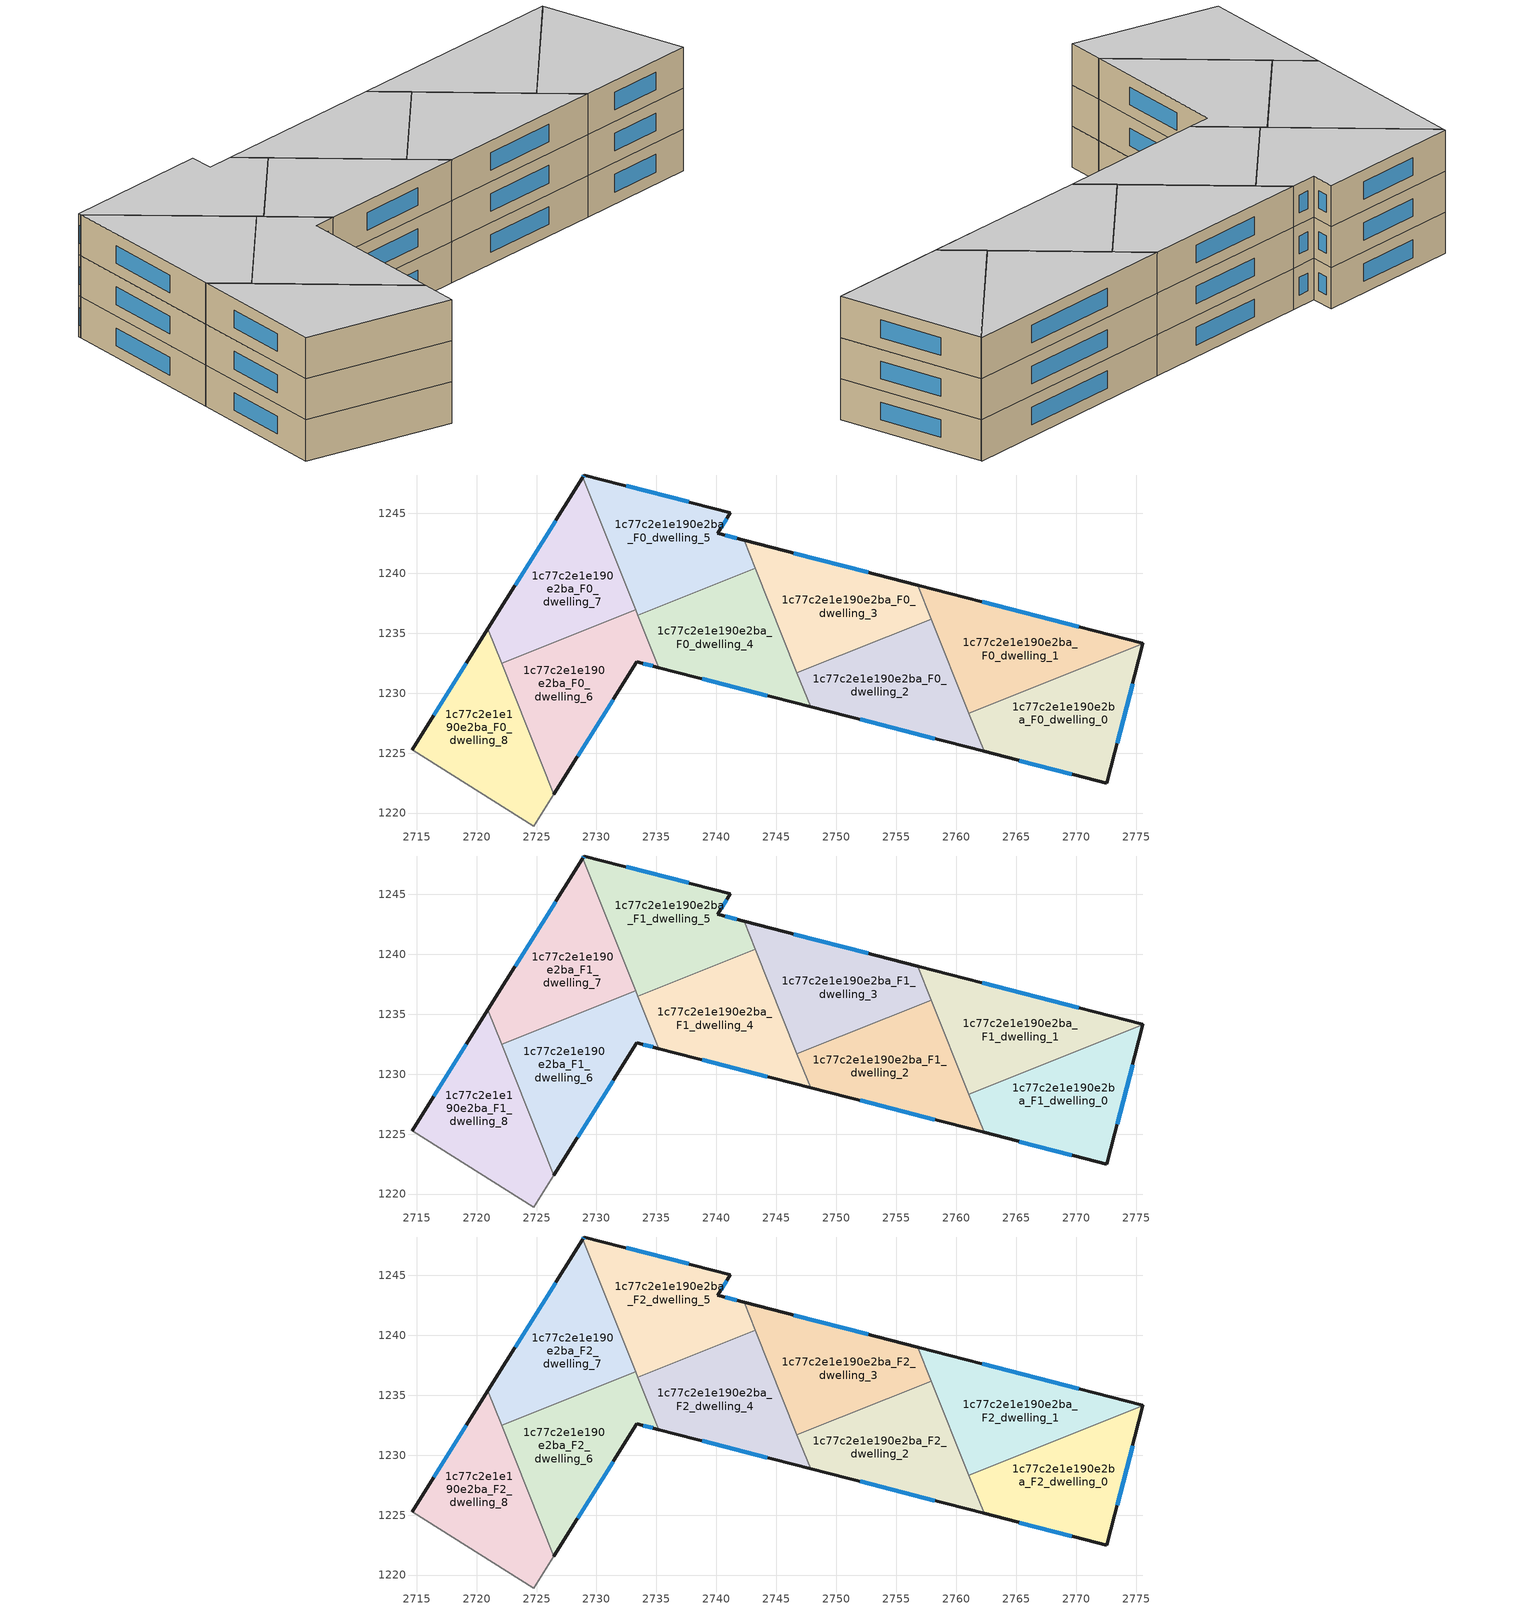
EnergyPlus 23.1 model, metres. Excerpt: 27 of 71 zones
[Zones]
1c77c2e1e190e2ba_F0_dwelling_0
 floor ground (EU_floor_Construction): 2775.56,1234.12 2772.56,1222.5 2762.34,1225.14 2761.06,1228.34 z0
 wall outside (EU_wall_Construction): 2762.34,1225.14 2772.56,1222.5 2775.56,1234.12 z0:3
 wall to 1c77c2e1e190e2ba_F0_dwelling_1 (EU_wall_Construction): 2775.56,1234.12 2761.06,1228.34 z0:3
 wall to 1c77c2e1e190e2ba_F0_dwelling_2 (EU_wall_Construction): 2761.06,1228.34 2762.34,1225.14 z0:3
 window (EU_Window_Construction): 2773.42,1225.82 2774.7,1230.8 / 2765.26,1224.38 2769.64,1223.25 z0.86:2.14
1c77c2e1e190e2ba_F0_dwelling_1
 floor ground (EU_floor_Construction): 2775.57,1234.17 2775.56,1234.12 2761.06,1228.34 2756.81,1239.01 z0
 wall outside (EU_wall_Construction): 2775.56,1234.12 2775.57,1234.17 2756.81,1239.01 z0:3
 wall to 1c77c2e1e190e2ba_F0_dwelling_3 (EU_wall_Construction): 2756.81,1239.01 2757.94,1236.18 z0:3
 wall to 1c77c2e1e190e2ba_F0_dwelling_2 (EU_wall_Construction): 2757.94,1236.18 2761.06,1228.34 z0:3
 window (EU_Window_Construction): 2770.21,1235.55 2762.17,1237.63 z0.86:2.14
1c77c2e1e190e2ba_F0_dwelling_2
 floor ground (EU_floor_Construction): 2757.94,1236.18 2762.34,1225.14 2747.85,1228.87 2746.72,1231.71 z0
 wall outside (EU_wall_Construction): 2747.85,1228.87 2762.34,1225.14 z0:3
 wall to 1c77c2e1e190e2ba_F0_dwelling_3 (EU_wall_Construction): 2757.94,1236.18 2746.72,1231.71 z0:3
 wall to 1c77c2e1e190e2ba_F0_dwelling_4 (EU_wall_Construction): 2746.72,1231.71 2747.85,1228.87 z0:3
 window (EU_Window_Construction): 2751.99,1227.81 2758.2,1226.2 z0.86:2.14
1c77c2e1e190e2ba_F0_dwelling_3
 floor ground (EU_floor_Construction): 2756.81,1239.01 2757.94,1236.18 2746.72,1231.71 2742.31,1242.75 z0
 wall outside (EU_wall_Construction): 2756.81,1239.01 2742.31,1242.75 z0:3
 wall to 1c77c2e1e190e2ba_F0_dwelling_5 (EU_wall_Construction): 2742.31,1242.75 2743.25,1240.41 z0:3
 wall to 1c77c2e1e190e2ba_F0_dwelling_4 (EU_wall_Construction): 2743.25,1240.4 2746.72,1231.71 z0:3
 window (EU_Window_Construction): 2752.67,1240.08 2746.45,1241.68 z0.86:2.14
1c77c2e1e190e2ba_F0_dwelling_4
 floor ground (EU_floor_Construction): 2743.25,1240.41 2747.85,1228.87 2735.2,1232.13 2733.46,1236.5 z0
 wall outside (EU_wall_Construction): 2735.2,1232.13 2747.85,1228.87 z0:3
 wall to 1c77c2e1e190e2ba_F0_dwelling_5 (EU_wall_Construction): 2743.25,1240.41 2733.46,1236.5 z0:3
 wall to 1c77c2e1e190e2ba_F0_dwelling_6 (EU_wall_Construction): 2733.46,1236.5 2735.2,1232.13 z0:3
 window (EU_Window_Construction): 2738.81,1231.2 2744.23,1229.8 z0.86:2.14
1c77c2e1e190e2ba_F0_dwelling_5
 floor ground (EU_floor_Construction): 2741.18,1245.05 2740.1,1243.32 2742.31,1242.75 2743.25,1240.41 2733.46,1236.5 2728.87,1248 2728.99,1248.2 z0
 wall outside (EU_wall_Construction): 2742.31,1242.75 2740.1,1243.32 2741.18,1245.05 2728.99,1248.2 2728.87,1248 z0:3
 wall to 1c77c2e1e190e2ba_F0_dwelling_7 (EU_wall_Construction): 2728.87,1248 2733.27,1236.96 z0:3
 wall to 1c77c2e1e190e2ba_F0_dwelling_6 (EU_wall_Construction): 2733.27,1236.96 2733.46,1236.5 z0:3
 window (EU_Window_Construction): 2741.68,1242.91 2740.73,1243.16 / 2728.95,1248.14 2728.9,1248.06 / 2737.69,1245.95 2732.47,1247.3 / 2740.41,1243.82 2740.87,1244.56 z0.86:2.14
1c77c2e1e190e2ba_F0_dwelling_6
 floor ground (EU_floor_Construction): 2733.27,1236.96 2735.2,1232.13 2733.36,1232.61 2726.45,1221.59 2722.1,1232.5 z0
 wall outside (EU_wall_Construction): 2726.45,1221.59 2733.36,1232.61 2735.2,1232.13 z0:3
 wall to 1c77c2e1e190e2ba_F0_dwelling_7 (EU_wall_Construction): 2733.27,1236.96 2722.1,1232.5 z0:3
 wall to 1c77c2e1e190e2ba_F0_dwelling_8 (EU_wall_Construction): 2722.1,1232.5 2726.45,1221.59 z0:3
 window (EU_Window_Construction): 2733.89,1232.47 2734.67,1232.27 / 2728.42,1224.74 2731.39,1229.46 z0.86:2.14
1c77c2e1e190e2ba_F0_dwelling_7
 floor ground (EU_floor_Construction): 2728.87,1248 2733.27,1236.96 2722.1,1232.5 2720.95,1235.38 z0
 wall outside (EU_wall_Construction): 2728.87,1248 2720.95,1235.38 z0:3
 wall to 1c77c2e1e190e2ba_F0_dwelling_8 (EU_wall_Construction): 2720.95,1235.38 2722.1,1232.5 z0:3
 window (EU_Window_Construction): 2726.61,1244.4 2723.21,1238.99 z0.86:2.14
1c77c2e1e190e2ba_F0_dwelling_8
 floor ground (EU_floor_Construction): 2720.95,1235.38 2726.45,1221.59 2724.78,1218.92 2714.62,1225.3 z0
 wall outside (EU_wall_Construction): 2720.95,1235.38 2714.62,1225.3 z0:3
 wall adiabatic (EU_wall_Construction): 2714.62,1225.3 2724.78,1218.92 2726.45,1221.59 z0:3
 window (EU_Window_Construction): 2719.14,1232.5 2716.43,1228.18 z0.86:2.14
1c77c2e1e190e2ba_F1_dwelling_0
 floor to 1c77c2e1e190e2ba_F0_dwelling_0 (EU_floor_Construction): 2775.56,1234.12 2772.56,1222.5 2762.34,1225.14 2761.06,1228.34 z3
 wall outside (EU_wall_Construction): 2762.34,1225.14 2772.56,1222.5 2775.56,1234.12 z3:6
 wall to 1c77c2e1e190e2ba_F1_dwelling_1 (EU_wall_Construction): 2775.56,1234.12 2761.06,1228.34 z3:6
 wall to 1c77c2e1e190e2ba_F1_dwelling_2 (EU_wall_Construction): 2761.06,1228.34 2762.34,1225.14 z3:6
 window (EU_Window_Construction): 2773.42,1225.82 2774.7,1230.8 / 2765.26,1224.38 2769.64,1223.25 z3.86:5.14
1c77c2e1e190e2ba_F1_dwelling_1
 floor to 1c77c2e1e190e2ba_F0_dwelling_1 (EU_floor_Construction): 2775.57,1234.17 2775.56,1234.12 2761.06,1228.34 2756.81,1239.01 z3
 wall outside (EU_wall_Construction): 2775.56,1234.12 2775.57,1234.17 2756.81,1239.01 z3:6
 wall to 1c77c2e1e190e2ba_F1_dwelling_3 (EU_wall_Construction): 2756.81,1239.01 2757.94,1236.18 z3:6
 wall to 1c77c2e1e190e2ba_F1_dwelling_2 (EU_wall_Construction): 2757.94,1236.18 2761.06,1228.34 z3:6
 window (EU_Window_Construction): 2770.21,1235.55 2762.17,1237.63 z3.86:5.14
1c77c2e1e190e2ba_F1_dwelling_2
 floor to 1c77c2e1e190e2ba_F0_dwelling_2 (EU_floor_Construction): 2757.94,1236.18 2762.34,1225.14 2747.85,1228.87 2746.72,1231.71 z3
 wall outside (EU_wall_Construction): 2747.85,1228.87 2762.34,1225.14 z3:6
 wall to 1c77c2e1e190e2ba_F1_dwelling_3 (EU_wall_Construction): 2757.94,1236.18 2746.72,1231.71 z3:6
 wall to 1c77c2e1e190e2ba_F1_dwelling_4 (EU_wall_Construction): 2746.72,1231.71 2747.85,1228.87 z3:6
 window (EU_Window_Construction): 2751.99,1227.81 2758.2,1226.2 z3.86:5.14
1c77c2e1e190e2ba_F1_dwelling_3
 floor to 1c77c2e1e190e2ba_F0_dwelling_3 (EU_floor_Construction): 2756.81,1239.01 2757.94,1236.18 2746.72,1231.71 2742.31,1242.75 z3
 wall outside (EU_wall_Construction): 2756.81,1239.01 2742.31,1242.75 z3:6
 wall to 1c77c2e1e190e2ba_F1_dwelling_5 (EU_wall_Construction): 2742.31,1242.75 2743.25,1240.41 z3:6
 wall to 1c77c2e1e190e2ba_F1_dwelling_4 (EU_wall_Construction): 2743.25,1240.4 2746.72,1231.71 z3:6
 window (EU_Window_Construction): 2752.67,1240.08 2746.45,1241.68 z3.86:5.14
1c77c2e1e190e2ba_F1_dwelling_4
 floor to 1c77c2e1e190e2ba_F0_dwelling_4 (EU_floor_Construction): 2743.25,1240.41 2747.85,1228.87 2735.2,1232.13 2733.46,1236.5 z3
 wall outside (EU_wall_Construction): 2735.2,1232.13 2747.85,1228.87 z3:6
 wall to 1c77c2e1e190e2ba_F1_dwelling_5 (EU_wall_Construction): 2743.25,1240.41 2733.46,1236.5 z3:6
 wall to 1c77c2e1e190e2ba_F1_dwelling_6 (EU_wall_Construction): 2733.46,1236.5 2735.2,1232.13 z3:6
 window (EU_Window_Construction): 2738.81,1231.2 2744.23,1229.8 z3.86:5.14
1c77c2e1e190e2ba_F1_dwelling_5
 floor to 1c77c2e1e190e2ba_F0_dwelling_5 (EU_floor_Construction): 2741.18,1245.05 2740.1,1243.32 2742.31,1242.75 2743.25,1240.41 2733.46,1236.5 2728.87,1248 2728.99,1248.2 z3
 wall outside (EU_wall_Construction): 2742.31,1242.75 2740.1,1243.32 2741.18,1245.05 2728.99,1248.2 2728.87,1248 z3:6
 wall to 1c77c2e1e190e2ba_F1_dwelling_7 (EU_wall_Construction): 2728.87,1248 2733.27,1236.96 z3:6
 wall to 1c77c2e1e190e2ba_F1_dwelling_6 (EU_wall_Construction): 2733.27,1236.96 2733.46,1236.5 z3:6
 window (EU_Window_Construction): 2741.68,1242.91 2740.73,1243.16 / 2728.95,1248.14 2728.9,1248.06 / 2737.69,1245.95 2732.47,1247.3 / 2740.41,1243.82 2740.87,1244.56 z3.86:5.14
1c77c2e1e190e2ba_F1_dwelling_6
 floor to 1c77c2e1e190e2ba_F0_dwelling_6 (EU_floor_Construction): 2733.27,1236.96 2735.2,1232.13 2733.36,1232.61 2726.45,1221.59 2722.1,1232.5 z3
 wall outside (EU_wall_Construction): 2726.45,1221.59 2733.36,1232.61 2735.2,1232.13 z3:6
 wall to 1c77c2e1e190e2ba_F1_dwelling_7 (EU_wall_Construction): 2733.27,1236.96 2722.1,1232.5 z3:6
 wall to 1c77c2e1e190e2ba_F1_dwelling_8 (EU_wall_Construction): 2722.1,1232.5 2726.45,1221.59 z3:6
 window (EU_Window_Construction): 2733.89,1232.47 2734.67,1232.27 / 2728.42,1224.74 2731.39,1229.46 z3.86:5.14
1c77c2e1e190e2ba_F1_dwelling_7
 floor to 1c77c2e1e190e2ba_F0_dwelling_7 (EU_floor_Construction): 2728.87,1248 2733.27,1236.96 2722.1,1232.5 2720.95,1235.38 z3
 wall outside (EU_wall_Construction): 2728.87,1248 2720.95,1235.38 z3:6
 wall to 1c77c2e1e190e2ba_F1_dwelling_8 (EU_wall_Construction): 2720.95,1235.38 2722.1,1232.5 z3:6
 window (EU_Window_Construction): 2726.61,1244.4 2723.21,1238.99 z3.86:5.14
1c77c2e1e190e2ba_F1_dwelling_8
 floor to 1c77c2e1e190e2ba_F0_dwelling_8 (EU_floor_Construction): 2720.95,1235.38 2726.45,1221.59 2724.78,1218.92 2714.62,1225.3 z3
 wall outside (EU_wall_Construction): 2720.95,1235.38 2714.62,1225.3 z3:6
 wall adiabatic (EU_wall_Construction): 2714.62,1225.3 2724.78,1218.92 2726.45,1221.59 z3:6
 window (EU_Window_Construction): 2719.14,1232.5 2716.43,1228.18 z3.86:5.14
1c77c2e1e190e2ba_F2_dwelling_0
 floor to 1c77c2e1e190e2ba_F1_dwelling_0 (EU_floor_Construction): 2775.56,1234.12 2772.56,1222.5 2762.34,1225.14 2761.06,1228.34 z6
 wall outside (EU_wall_Construction): 2762.34,1225.14 2772.56,1222.5 2775.56,1234.12 z6:9
 wall to 1c77c2e1e190e2ba_F2_dwelling_1 (EU_wall_Construction): 2775.56,1234.12 2761.06,1228.34 z6:9
 wall to 1c77c2e1e190e2ba_F2_dwelling_2 (EU_wall_Construction): 2761.06,1228.34 2762.34,1225.14 z6:9
 window (EU_Window_Construction): 2773.42,1225.82 2774.7,1230.8 / 2765.26,1224.38 2769.64,1223.25 z6.86:8.14
 ceiling to 1c77c2e1e190e2ba_F3_dwelling_0 (EU_floor_Construction): 2772.56,1222.5 2775.56,1234.12 2761.06,1228.34 2762.34,1225.14 z9
1c77c2e1e190e2ba_F2_dwelling_1
 floor to 1c77c2e1e190e2ba_F1_dwelling_1 (EU_floor_Construction): 2775.57,1234.17 2775.56,1234.12 2761.06,1228.34 2756.81,1239.01 z6
 wall outside (EU_wall_Construction): 2775.56,1234.12 2775.57,1234.17 2756.81,1239.01 z6:9
 wall to 1c77c2e1e190e2ba_F2_dwelling_3 (EU_wall_Construction): 2756.81,1239.01 2757.94,1236.18 z6:9
 wall to 1c77c2e1e190e2ba_F2_dwelling_2 (EU_wall_Construction): 2757.94,1236.18 2761.06,1228.34 z6:9
 window (EU_Window_Construction): 2770.21,1235.55 2762.17,1237.63 z6.86:8.14
 ceiling to 1c77c2e1e190e2ba_F3_dwelling_1 (EU_floor_Construction): 2775.56,1234.12 2775.57,1234.17 2756.81,1239.01 2761.06,1228.34 z9
1c77c2e1e190e2ba_F2_dwelling_2
 floor to 1c77c2e1e190e2ba_F1_dwelling_2 (EU_floor_Construction): 2757.94,1236.18 2762.34,1225.14 2747.85,1228.87 2746.72,1231.71 z6
 wall outside (EU_wall_Construction): 2747.85,1228.87 2762.34,1225.14 z6:9
 wall to 1c77c2e1e190e2ba_F2_dwelling_3 (EU_wall_Construction): 2757.94,1236.18 2746.72,1231.71 z6:9
 wall to 1c77c2e1e190e2ba_F2_dwelling_4 (EU_wall_Construction): 2746.72,1231.71 2747.85,1228.87 z6:9
 window (EU_Window_Construction): 2751.99,1227.81 2758.2,1226.2 z6.86:8.14
 ceiling to 1c77c2e1e190e2ba_F3_dwelling_2 (EU_floor_Construction): 2762.34,1225.14 2757.94,1236.18 2746.72,1231.71 2747.85,1228.87 z9
1c77c2e1e190e2ba_F2_dwelling_3
 floor to 1c77c2e1e190e2ba_F1_dwelling_3 (EU_floor_Construction): 2756.81,1239.01 2757.94,1236.18 2746.72,1231.71 2742.31,1242.75 z6
 wall outside (EU_wall_Construction): 2756.81,1239.01 2742.31,1242.75 z6:9
 wall to 1c77c2e1e190e2ba_F2_dwelling_5 (EU_wall_Construction): 2742.31,1242.75 2743.25,1240.41 z6:9
 wall to 1c77c2e1e190e2ba_F2_dwelling_4 (EU_wall_Construction): 2743.25,1240.4 2746.72,1231.71 z6:9
 window (EU_Window_Construction): 2752.67,1240.08 2746.45,1241.68 z6.86:8.14
 ceiling to 1c77c2e1e190e2ba_F3_dwelling_3 (EU_floor_Construction): 2757.94,1236.18 2756.81,1239.01 2742.31,1242.75 2746.72,1231.71 z9
1c77c2e1e190e2ba_F2_dwelling_4
 floor to 1c77c2e1e190e2ba_F1_dwelling_4 (EU_floor_Construction): 2743.25,1240.41 2747.85,1228.87 2735.2,1232.13 2733.46,1236.5 z6
 wall outside (EU_wall_Construction): 2735.2,1232.13 2747.85,1228.87 z6:9
 wall to 1c77c2e1e190e2ba_F2_dwelling_5 (EU_wall_Construction): 2743.25,1240.41 2733.46,1236.5 z6:9
 wall to 1c77c2e1e190e2ba_F2_dwelling_6 (EU_wall_Construction): 2733.46,1236.5 2735.2,1232.13 z6:9
 window (EU_Window_Construction): 2738.81,1231.2 2744.23,1229.8 z6.86:8.14
 ceiling to 1c77c2e1e190e2ba_F3_dwelling_4 (EU_floor_Construction): 2747.85,1228.87 2743.25,1240.41 2733.46,1236.5 2735.2,1232.13 z9
1c77c2e1e190e2ba_F2_dwelling_5
 floor to 1c77c2e1e190e2ba_F1_dwelling_5 (EU_floor_Construction): 2741.18,1245.05 2740.1,1243.32 2742.31,1242.75 2743.25,1240.41 2733.46,1236.5 2728.87,1248 2728.99,1248.2 z6
 wall outside (EU_wall_Construction): 2742.31,1242.75 2740.1,1243.32 2741.18,1245.05 2728.99,1248.2 2728.87,1248 z6:9
 wall to 1c77c2e1e190e2ba_F2_dwelling_7 (EU_wall_Construction): 2728.87,1248 2733.27,1236.96 z6:9
 wall to 1c77c2e1e190e2ba_F2_dwelling_6 (EU_wall_Construction): 2733.27,1236.96 2733.46,1236.5 z6:9
 window (EU_Window_Construction): 2741.68,1242.91 2740.73,1243.16 / 2728.95,1248.14 2728.9,1248.06 / 2737.69,1245.95 2732.47,1247.3 / 2740.41,1243.82 2740.87,1244.56 z6.86:8.14
 ceiling to 1c77c2e1e190e2ba_F3_dwelling_5 (EU_floor_Construction): 2743.25,1240.41 2742.31,1242.75 2740.1,1243.32 2741.18,1245.05 2728.99,1248.2 2728.87,1248 2733.46,1236.5 z9
1c77c2e1e190e2ba_F2_dwelling_6
 floor to 1c77c2e1e190e2ba_F1_dwelling_6 (EU_floor_Construction): 2733.27,1236.96 2735.2,1232.13 2733.36,1232.61 2726.45,1221.59 2722.1,1232.5 z6
 wall outside (EU_wall_Construction): 2726.45,1221.59 2733.36,1232.61 2735.2,1232.13 z6:9
 wall to 1c77c2e1e190e2ba_F2_dwelling_7 (EU_wall_Construction): 2733.27,1236.96 2722.1,1232.5 z6:9
 wall to 1c77c2e1e190e2ba_F2_dwelling_8 (EU_wall_Construction): 2722.1,1232.5 2726.45,1221.59 z6:9
 window (EU_Window_Construction): 2733.89,1232.47 2734.67,1232.27 / 2728.42,1224.74 2731.39,1229.46 z6.86:8.14
 ceiling to 1c77c2e1e190e2ba_F3_dwelling_6 (EU_floor_Construction): 2726.45,1221.59 2733.36,1232.61 2735.2,1232.13 2733.27,1236.96 2722.1,1232.5 z9
1c77c2e1e190e2ba_F2_dwelling_7
 floor to 1c77c2e1e190e2ba_F1_dwelling_7 (EU_floor_Construction): 2728.87,1248 2733.27,1236.96 2722.1,1232.5 2720.95,1235.38 z6
 wall outside (EU_wall_Construction): 2728.87,1248 2720.95,1235.38 z6:9
 wall to 1c77c2e1e190e2ba_F2_dwelling_8 (EU_wall_Construction): 2720.95,1235.38 2722.1,1232.5 z6:9
 window (EU_Window_Construction): 2726.61,1244.4 2723.21,1238.99 z6.86:8.14
 ceiling to 1c77c2e1e190e2ba_F3_dwelling_7 (EU_floor_Construction): 2733.27,1236.96 2728.87,1248 2720.95,1235.38 2722.1,1232.5 z9
1c77c2e1e190e2ba_F2_dwelling_8
 floor to 1c77c2e1e190e2ba_F1_dwelling_8 (EU_floor_Construction): 2720.95,1235.38 2726.45,1221.59 2724.78,1218.92 2714.62,1225.3 z6
 wall outside (EU_wall_Construction): 2720.95,1235.38 2714.62,1225.3 z6:9
 wall adiabatic (EU_wall_Construction): 2714.62,1225.3 2724.78,1218.92 2726.45,1221.59 z6:9
 window (EU_Window_Construction): 2719.14,1232.5 2716.43,1228.18 z6.86:8.14
 ceiling to 1c77c2e1e190e2ba_F3_dwelling_8 (EU_floor_Construction): 2724.78,1218.92 2726.45,1221.59 2720.95,1235.38 2714.62,1225.3 z9
[Building]
EU S2 Campaign: North Axis=0; Terrain=City; Solar Distribution=FullExterior
[Site:Location]
Helsinki-Vantaa.AP: Latitude=60.317; Longitude=24.963; Time Zone=2; Elevation=54.6
[SizingPeriod:WeatherFileDays]
AnnualSizingPeriod: Begin Month=1; Begin Day of Month=1; End Month=12; End Day of Month=31; Day of Week for Start Day=Monday; Use Weather File Daylight Saving Period=No; Use Weather File Rain and Snow Indicators=No
[MATERIAL]
EU_InternalMass_Material: Roughness=MediumRough; Thickness=0.1; Conductivity=1; Density=1800; Specific Heat=900; Thermal Absorptance=0.9; Solar Absorptance=0.7; Visible Absorptance=0.7
[MATERIAL:NOMASS] Roughness=MediumRough; Thermal Absorptance=0.9; Solar Absorptance=0.7; Visible Absorptance=0.7
Name | Thermal Resistance
EU_wall_NoMass | 5.91765
EU_floor_NoMass | 6.2875
[WINDOWMATERIAL:SIMPLEGLAZINGSYSTEM]
EU_Window_SimpleGlazing: UFactor=0.994035; Solar Heat Gain Coefficient=0.7; Visible Transmittance=0.7
[CONSTRUCTION]
EU_wall_Construction: EU_wall_NoMass
EU_floor_Construction: EU_floor_NoMass
EU_Window_Construction: EU_Window_SimpleGlazing
EU_InternalMass_Construction: EU_InternalMass_Material
[ZONE] Type=1; Multiplier=1; Ceiling Height=autocalculate; Floor Area=autocalculate; Part of Total Floor Area=Yes
Name | Volume
1c77c2e1e190e2ba_F0_dwelling_0; 1c77c2e1e190e2ba_F1_dwelling_0; 1c77c2e1e190e2ba_F2_dwelling_0 | 270.63
1c77c2e1e190e2ba_F0_dwelling_1; 1c77c2e1e190e2ba_F1_dwelling_1; 1c77c2e1e190e2ba_F2_dwelling_1 | 270.594
1c77c2e1e190e2ba_F0_dwelling_2; 1c77c2e1e190e2ba_F1_dwelling_2; 1c77c2e1e190e2ba_F2_dwelling_2; 1c77c2e1e190e2ba_F0_dwelling_5; 1c77c2e1e190e2ba_F1_dwelling_5; 1c77c2e1e190e2ba_F2_dwelling_5 | 270.639
1c77c2e1e190e2ba_F0_dwelling_3; 1c77c2e1e190e2ba_F1_dwelling_3; 1c77c2e1e190e2ba_F2_dwelling_3 | 270.628
1c77c2e1e190e2ba_F0_dwelling_4; 1c77c2e1e190e2ba_F1_dwelling_4; 1c77c2e1e190e2ba_F2_dwelling_4 | 270.652
1c77c2e1e190e2ba_F0_dwelling_6; 1c77c2e1e190e2ba_F1_dwelling_6; 1c77c2e1e190e2ba_F2_dwelling_6 | 270.593
1c77c2e1e190e2ba_F0_dwelling_7; 1c77c2e1e190e2ba_F1_dwelling_7; 1c77c2e1e190e2ba_F2_dwelling_7 | 270.625
1c77c2e1e190e2ba_F0_dwelling_8; 1c77c2e1e190e2ba_F1_dwelling_8; 1c77c2e1e190e2ba_F2_dwelling_8 | 270.643
[INTERNALMASS] Construction=EU_InternalMass_Construction
Name | Zone or ZoneList | Surface Area
1c77c2e1e190e2ba_F0_dwelling_0_EU_InternalMass | 1c77c2e1e190e2ba_F0_dwelling_0 | 90.2136
1c77c2e1e190e2ba_F0_dwelling_1_EU_InternalMass | 1c77c2e1e190e2ba_F0_dwelling_1 | 90.1972
1c77c2e1e190e2ba_F0_dwelling_2_EU_InternalMass | 1c77c2e1e190e2ba_F0_dwelling_2 | 90.2136
1c77c2e1e190e2ba_F0_dwelling_3_EU_InternalMass | 1c77c2e1e190e2ba_F0_dwelling_3 | 90.2086
1c77c2e1e190e2ba_F0_dwelling_4_EU_InternalMass | 1c77c2e1e190e2ba_F0_dwelling_4 | 90.2159
1c77c2e1e190e2ba_F0_dwelling_5_EU_InternalMass | 1c77c2e1e190e2ba_F0_dwelling_5 | 90.2165
1c77c2e1e190e2ba_F0_dwelling_6_EU_InternalMass | 1c77c2e1e190e2ba_F0_dwelling_6 | 90.1992
1c77c2e1e190e2ba_F0_dwelling_7_EU_InternalMass | 1c77c2e1e190e2ba_F0_dwelling_7 | 90.2086
1c77c2e1e190e2ba_F0_dwelling_8_EU_InternalMass | 1c77c2e1e190e2ba_F0_dwelling_8 | 90.2142
1c77c2e1e190e2ba_F1_dwelling_0_EU_InternalMass | 1c77c2e1e190e2ba_F1_dwelling_0 | 90.2136
1c77c2e1e190e2ba_F1_dwelling_1_EU_InternalMass | 1c77c2e1e190e2ba_F1_dwelling_1 | 90.1972
1c77c2e1e190e2ba_F1_dwelling_2_EU_InternalMass | 1c77c2e1e190e2ba_F1_dwelling_2 | 90.2136
1c77c2e1e190e2ba_F1_dwelling_3_EU_InternalMass | 1c77c2e1e190e2ba_F1_dwelling_3 | 90.2086
1c77c2e1e190e2ba_F1_dwelling_4_EU_InternalMass | 1c77c2e1e190e2ba_F1_dwelling_4 | 90.2159
1c77c2e1e190e2ba_F1_dwelling_5_EU_InternalMass | 1c77c2e1e190e2ba_F1_dwelling_5 | 90.2165
1c77c2e1e190e2ba_F1_dwelling_6_EU_InternalMass | 1c77c2e1e190e2ba_F1_dwelling_6 | 90.1992
1c77c2e1e190e2ba_F1_dwelling_7_EU_InternalMass | 1c77c2e1e190e2ba_F1_dwelling_7 | 90.2086
1c77c2e1e190e2ba_F1_dwelling_8_EU_InternalMass | 1c77c2e1e190e2ba_F1_dwelling_8 | 90.2142
1c77c2e1e190e2ba_F2_dwelling_0_EU_InternalMass | 1c77c2e1e190e2ba_F2_dwelling_0 | 90.2136
1c77c2e1e190e2ba_F2_dwelling_1_EU_InternalMass | 1c77c2e1e190e2ba_F2_dwelling_1 | 90.1972
1c77c2e1e190e2ba_F2_dwelling_2_EU_InternalMass | 1c77c2e1e190e2ba_F2_dwelling_2 | 90.2136
1c77c2e1e190e2ba_F2_dwelling_3_EU_InternalMass | 1c77c2e1e190e2ba_F2_dwelling_3 | 90.2086
1c77c2e1e190e2ba_F2_dwelling_4_EU_InternalMass | 1c77c2e1e190e2ba_F2_dwelling_4 | 90.2159
1c77c2e1e190e2ba_F2_dwelling_5_EU_InternalMass | 1c77c2e1e190e2ba_F2_dwelling_5 | 90.2165
1c77c2e1e190e2ba_F2_dwelling_6_EU_InternalMass | 1c77c2e1e190e2ba_F2_dwelling_6 | 90.1992
1c77c2e1e190e2ba_F2_dwelling_7_EU_InternalMass | 1c77c2e1e190e2ba_F2_dwelling_7 | 90.2086
1c77c2e1e190e2ba_F2_dwelling_8_EU_InternalMass | 1c77c2e1e190e2ba_F2_dwelling_8 | 90.2142
[OTHEREQUIPMENT] Fuel Type=Electricity; Design Level Calculation Method=Watts/Area; Power per Zone Floor Area=1; Fraction Latent=0; Fraction Radiant=0; Fraction Lost=0; Carbon Dioxide Generation Rate=0; EndUse Subcategory=EU_Step8_InternalGains
Name | Zone or ZoneList or Space or SpaceList | Schedule
EU_Step8_InternalGain_1c77c2e1e190e2ba_F0_dwelling_0_f000 | 1c77c2e1e190e2ba_F0_dwelling_0 | EU_Step8_GainSchedule_1c77c2e1e190e2ba_F0_dwelling_0_f000
EU_Step8_InternalGain_1c77c2e1e190e2ba_F0_dwelling_1_f000 | 1c77c2e1e190e2ba_F0_dwelling_1 | EU_Step8_GainSchedule_1c77c2e1e190e2ba_F0_dwelling_1_f000
EU_Step8_InternalGain_1c77c2e1e190e2ba_F0_dwelling_2_f000 | 1c77c2e1e190e2ba_F0_dwelling_2 | EU_Step8_GainSchedule_1c77c2e1e190e2ba_F0_dwelling_2_f000
EU_Step8_InternalGain_1c77c2e1e190e2ba_F0_dwelling_3_f000 | 1c77c2e1e190e2ba_F0_dwelling_3 | EU_Step8_GainSchedule_1c77c2e1e190e2ba_F0_dwelling_3_f000
EU_Step8_InternalGain_1c77c2e1e190e2ba_F0_dwelling_4_f000 | 1c77c2e1e190e2ba_F0_dwelling_4 | EU_Step8_GainSchedule_1c77c2e1e190e2ba_F0_dwelling_4_f000
EU_Step8_InternalGain_1c77c2e1e190e2ba_F0_dwelling_5_f000 | 1c77c2e1e190e2ba_F0_dwelling_5 | EU_Step8_GainSchedule_1c77c2e1e190e2ba_F0_dwelling_5_f000
EU_Step8_InternalGain_1c77c2e1e190e2ba_F0_dwelling_6_f000 | 1c77c2e1e190e2ba_F0_dwelling_6 | EU_Step8_GainSchedule_1c77c2e1e190e2ba_F0_dwelling_6_f000
EU_Step8_InternalGain_1c77c2e1e190e2ba_F0_dwelling_7_f000 | 1c77c2e1e190e2ba_F0_dwelling_7 | EU_Step8_GainSchedule_1c77c2e1e190e2ba_F0_dwelling_7_f000
EU_Step8_InternalGain_1c77c2e1e190e2ba_F0_dwelling_8_f000 | 1c77c2e1e190e2ba_F0_dwelling_8 | EU_Step8_GainSchedule_1c77c2e1e190e2ba_F0_dwelling_8_f000
EU_Step8_InternalGain_1c77c2e1e190e2ba_F1_dwelling_0_f000 | 1c77c2e1e190e2ba_F1_dwelling_0 | EU_Step8_GainSchedule_1c77c2e1e190e2ba_F1_dwelling_0_f000
EU_Step8_InternalGain_1c77c2e1e190e2ba_F1_dwelling_1_f000 | 1c77c2e1e190e2ba_F1_dwelling_1 | EU_Step8_GainSchedule_1c77c2e1e190e2ba_F1_dwelling_1_f000
EU_Step8_InternalGain_1c77c2e1e190e2ba_F1_dwelling_2_f000 | 1c77c2e1e190e2ba_F1_dwelling_2 | EU_Step8_GainSchedule_1c77c2e1e190e2ba_F1_dwelling_2_f000
EU_Step8_InternalGain_1c77c2e1e190e2ba_F1_dwelling_3_f000 | 1c77c2e1e190e2ba_F1_dwelling_3 | EU_Step8_GainSchedule_1c77c2e1e190e2ba_F1_dwelling_3_f000
EU_Step8_InternalGain_1c77c2e1e190e2ba_F1_dwelling_4_f000 | 1c77c2e1e190e2ba_F1_dwelling_4 | EU_Step8_GainSchedule_1c77c2e1e190e2ba_F1_dwelling_4_f000
EU_Step8_InternalGain_1c77c2e1e190e2ba_F1_dwelling_5_f000 | 1c77c2e1e190e2ba_F1_dwelling_5 | EU_Step8_GainSchedule_1c77c2e1e190e2ba_F1_dwelling_5_f000
EU_Step8_InternalGain_1c77c2e1e190e2ba_F1_dwelling_6_f000 | 1c77c2e1e190e2ba_F1_dwelling_6 | EU_Step8_GainSchedule_1c77c2e1e190e2ba_F1_dwelling_6_f000
EU_Step8_InternalGain_1c77c2e1e190e2ba_F1_dwelling_7_f000 | 1c77c2e1e190e2ba_F1_dwelling_7 | EU_Step8_GainSchedule_1c77c2e1e190e2ba_F1_dwelling_7_f000
EU_Step8_InternalGain_1c77c2e1e190e2ba_F1_dwelling_8_f000 | 1c77c2e1e190e2ba_F1_dwelling_8 | EU_Step8_GainSchedule_1c77c2e1e190e2ba_F1_dwelling_8_f000
EU_Step8_InternalGain_1c77c2e1e190e2ba_F2_dwelling_0_f000 | 1c77c2e1e190e2ba_F2_dwelling_0 | EU_Step8_GainSchedule_1c77c2e1e190e2ba_F2_dwelling_0_f000
EU_Step8_InternalGain_1c77c2e1e190e2ba_F2_dwelling_1_f000 | 1c77c2e1e190e2ba_F2_dwelling_1 | EU_Step8_GainSchedule_1c77c2e1e190e2ba_F2_dwelling_1_f000
EU_Step8_InternalGain_1c77c2e1e190e2ba_F2_dwelling_2_f000 | 1c77c2e1e190e2ba_F2_dwelling_2 | EU_Step8_GainSchedule_1c77c2e1e190e2ba_F2_dwelling_2_f000
EU_Step8_InternalGain_1c77c2e1e190e2ba_F2_dwelling_3_f000 | 1c77c2e1e190e2ba_F2_dwelling_3 | EU_Step8_GainSchedule_1c77c2e1e190e2ba_F2_dwelling_3_f000
EU_Step8_InternalGain_1c77c2e1e190e2ba_F2_dwelling_4_f000 | 1c77c2e1e190e2ba_F2_dwelling_4 | EU_Step8_GainSchedule_1c77c2e1e190e2ba_F2_dwelling_4_f000
EU_Step8_InternalGain_1c77c2e1e190e2ba_F2_dwelling_5_f000 | 1c77c2e1e190e2ba_F2_dwelling_5 | EU_Step8_GainSchedule_1c77c2e1e190e2ba_F2_dwelling_5_f000
EU_Step8_InternalGain_1c77c2e1e190e2ba_F2_dwelling_6_f000 | 1c77c2e1e190e2ba_F2_dwelling_6 | EU_Step8_GainSchedule_1c77c2e1e190e2ba_F2_dwelling_6_f000
EU_Step8_InternalGain_1c77c2e1e190e2ba_F2_dwelling_7_f000 | 1c77c2e1e190e2ba_F2_dwelling_7 | EU_Step8_GainSchedule_1c77c2e1e190e2ba_F2_dwelling_7_f000
EU_Step8_InternalGain_1c77c2e1e190e2ba_F2_dwelling_8_f000 | 1c77c2e1e190e2ba_F2_dwelling_8 | EU_Step8_GainSchedule_1c77c2e1e190e2ba_F2_dwelling_8_f000
[ZONEVENTILATION:DESIGNFLOWRATE] Schedule=EU_AlwaysOn; Design Flow Rate Calculation Method=AirChanges/Hour; Air Changes per Hour=0.596421; Ventilation Type=Natural; Fan Pressure Rise=0; Fan Total Efficiency=1; Constant Term Coefficient=1; Temperature Term Coefficient=0; Velocity Term Coefficient=0; Velocity Squared Term Coefficient=0; Minimum Indoor Temperature=-100; Maximum Indoor Temperature=100; Delta Temperature=-100; Minimum Outdoor Temperature=-100; Maximum Outdoor Temperature=100; Maximum Wind Speed=40
Name | Zone or ZoneList or Space or SpaceList
EU_ConstantAir_1c77c2e1e190e2ba_F0_dwelling_0 | 1c77c2e1e190e2ba_F0_dwelling_0
EU_ConstantAir_1c77c2e1e190e2ba_F0_dwelling_1 | 1c77c2e1e190e2ba_F0_dwelling_1
EU_ConstantAir_1c77c2e1e190e2ba_F0_dwelling_2 | 1c77c2e1e190e2ba_F0_dwelling_2
EU_ConstantAir_1c77c2e1e190e2ba_F0_dwelling_3 | 1c77c2e1e190e2ba_F0_dwelling_3
EU_ConstantAir_1c77c2e1e190e2ba_F0_dwelling_4 | 1c77c2e1e190e2ba_F0_dwelling_4
EU_ConstantAir_1c77c2e1e190e2ba_F0_dwelling_5 | 1c77c2e1e190e2ba_F0_dwelling_5
EU_ConstantAir_1c77c2e1e190e2ba_F0_dwelling_6 | 1c77c2e1e190e2ba_F0_dwelling_6
EU_ConstantAir_1c77c2e1e190e2ba_F0_dwelling_7 | 1c77c2e1e190e2ba_F0_dwelling_7
EU_ConstantAir_1c77c2e1e190e2ba_F0_dwelling_8 | 1c77c2e1e190e2ba_F0_dwelling_8
EU_ConstantAir_1c77c2e1e190e2ba_F1_dwelling_0 | 1c77c2e1e190e2ba_F1_dwelling_0
EU_ConstantAir_1c77c2e1e190e2ba_F1_dwelling_1 | 1c77c2e1e190e2ba_F1_dwelling_1
EU_ConstantAir_1c77c2e1e190e2ba_F1_dwelling_2 | 1c77c2e1e190e2ba_F1_dwelling_2
EU_ConstantAir_1c77c2e1e190e2ba_F1_dwelling_3 | 1c77c2e1e190e2ba_F1_dwelling_3
EU_ConstantAir_1c77c2e1e190e2ba_F1_dwelling_4 | 1c77c2e1e190e2ba_F1_dwelling_4
EU_ConstantAir_1c77c2e1e190e2ba_F1_dwelling_5 | 1c77c2e1e190e2ba_F1_dwelling_5
EU_ConstantAir_1c77c2e1e190e2ba_F1_dwelling_6 | 1c77c2e1e190e2ba_F1_dwelling_6
EU_ConstantAir_1c77c2e1e190e2ba_F1_dwelling_7 | 1c77c2e1e190e2ba_F1_dwelling_7
EU_ConstantAir_1c77c2e1e190e2ba_F1_dwelling_8 | 1c77c2e1e190e2ba_F1_dwelling_8
EU_ConstantAir_1c77c2e1e190e2ba_F2_dwelling_0 | 1c77c2e1e190e2ba_F2_dwelling_0
EU_ConstantAir_1c77c2e1e190e2ba_F2_dwelling_1 | 1c77c2e1e190e2ba_F2_dwelling_1
EU_ConstantAir_1c77c2e1e190e2ba_F2_dwelling_2 | 1c77c2e1e190e2ba_F2_dwelling_2
EU_ConstantAir_1c77c2e1e190e2ba_F2_dwelling_3 | 1c77c2e1e190e2ba_F2_dwelling_3
EU_ConstantAir_1c77c2e1e190e2ba_F2_dwelling_4 | 1c77c2e1e190e2ba_F2_dwelling_4
EU_ConstantAir_1c77c2e1e190e2ba_F2_dwelling_5 | 1c77c2e1e190e2ba_F2_dwelling_5
EU_ConstantAir_1c77c2e1e190e2ba_F2_dwelling_6 | 1c77c2e1e190e2ba_F2_dwelling_6
EU_ConstantAir_1c77c2e1e190e2ba_F2_dwelling_7 | 1c77c2e1e190e2ba_F2_dwelling_7
EU_ConstantAir_1c77c2e1e190e2ba_F2_dwelling_8 | 1c77c2e1e190e2ba_F2_dwelling_8
[HVACTEMPLATE:THERMOSTAT] Constant Heating Setpoint=20; Constant Cooling Setpoint=50
EU_HeatOnly_1c77c2e1e190e2ba_F0_dwelling_0; EU_HeatOnly_1c77c2e1e190e2ba_F0_dwelling_1; EU_HeatOnly_1c77c2e1e190e2ba_F0_dwelling_2; EU_HeatOnly_1c77c2e1e190e2ba_F0_dwelling_3; EU_HeatOnly_1c77c2e1e190e2ba_F0_dwelling_4; EU_HeatOnly_1c77c2e1e190e2ba_F0_dwelling_5; EU_HeatOnly_1c77c2e1e190e2ba_F0_dwelling_6; EU_HeatOnly_1c77c2e1e190e2ba_F0_dwelling_7; EU_HeatOnly_1c77c2e1e190e2ba_F0_dwelling_8; EU_HeatOnly_1c77c2e1e190e2ba_F1_dwelling_0; EU_HeatOnly_1c77c2e1e190e2ba_F1_dwelling_1; EU_HeatOnly_1c77c2e1e190e2ba_F1_dwelling_2; EU_HeatOnly_1c77c2e1e190e2ba_F1_dwelling_3; EU_HeatOnly_1c77c2e1e190e2ba_F1_dwelling_4; EU_HeatOnly_1c77c2e1e190e2ba_F1_dwelling_5; EU_HeatOnly_1c77c2e1e190e2ba_F1_dwelling_6; EU_HeatOnly_1c77c2e1e190e2ba_F1_dwelling_7; EU_HeatOnly_1c77c2e1e190e2ba_F1_dwelling_8; EU_HeatOnly_1c77c2e1e190e2ba_F2_dwelling_0; EU_HeatOnly_1c77c2e1e190e2ba_F2_dwelling_1; EU_HeatOnly_1c77c2e1e190e2ba_F2_dwelling_2; EU_HeatOnly_1c77c2e1e190e2ba_F2_dwelling_3; EU_HeatOnly_1c77c2e1e190e2ba_F2_dwelling_4; EU_HeatOnly_1c77c2e1e190e2ba_F2_dwelling_5; EU_HeatOnly_1c77c2e1e190e2ba_F2_dwelling_6; EU_HeatOnly_1c77c2e1e190e2ba_F2_dwelling_7; EU_HeatOnly_1c77c2e1e190e2ba_F2_dwelling_8; EU_HeatOnly_1c77c2e1e190e2ba_F3_dwelling_0; EU_HeatOnly_1c77c2e1e190e2ba_F3_dwelling_1; EU_HeatOnly_1c77c2e1e190e2ba_F3_dwelling_2; EU_HeatOnly_1c77c2e1e190e2ba_F3_dwelling_3; EU_HeatOnly_1c77c2e1e190e2ba_F3_dwelling_4; EU_HeatOnly_1c77c2e1e190e2ba_F3_dwelling_5; EU_HeatOnly_1c77c2e1e190e2ba_F3_dwelling_6; EU_HeatOnly_1c77c2e1e190e2ba_F3_dwelling_7; EU_HeatOnly_1c77c2e1e190e2ba_F3_dwelling_8; EU_HeatOnly_1c77c2e1e190e2ba_F4_dwelling_0; EU_HeatOnly_1c77c2e1e190e2ba_F4_dwelling_1; EU_HeatOnly_1c77c2e1e190e2ba_F4_dwelling_2; EU_HeatOnly_1c77c2e1e190e2ba_F4_dwelling_3; EU_HeatOnly_1c77c2e1e190e2ba_F4_dwelling_4; EU_HeatOnly_1c77c2e1e190e2ba_F4_dwelling_5; EU_HeatOnly_1c77c2e1e190e2ba_F4_dwelling_6; EU_HeatOnly_1c77c2e1e190e2ba_F4_dwelling_7; EU_HeatOnly_1c77c2e1e190e2ba_F4_dwelling_8; EU_HeatOnly_1c77c2e1e190e2ba_F5_dwelling_0; EU_HeatOnly_1c77c2e1e190e2ba_F5_dwelling_1; EU_HeatOnly_1c77c2e1e190e2ba_F5_dwelling_2; EU_HeatOnly_1c77c2e1e190e2ba_F5_dwelling_3; EU_HeatOnly_1c77c2e1e190e2ba_F5_dwelling_4; EU_HeatOnly_1c77c2e1e190e2ba_F5_dwelling_5; EU_HeatOnly_1c77c2e1e190e2ba_F5_dwelling_6; EU_HeatOnly_1c77c2e1e190e2ba_F5_dwelling_7; EU_HeatOnly_1c77c2e1e190e2ba_F5_dwelling_8; EU_HeatOnly_1c77c2e1e190e2ba_F6_dwelling_0; EU_HeatOnly_1c77c2e1e190e2ba_F6_dwelling_1; EU_HeatOnly_1c77c2e1e190e2ba_F6_dwelling_2; EU_HeatOnly_1c77c2e1e190e2ba_F6_dwelling_3; EU_HeatOnly_1c77c2e1e190e2ba_F6_dwelling_4; EU_HeatOnly_1c77c2e1e190e2ba_F6_dwelling_5; EU_HeatOnly_1c77c2e1e190e2ba_F6_dwelling_6; EU_HeatOnly_1c77c2e1e190e2ba_F6_dwelling_7; EU_HeatOnly_1c77c2e1e190e2ba_F6_dwelling_8; EU_HeatOnly_1c77c2e1e190e2ba_F7_dwelling_0; EU_HeatOnly_1c77c2e1e190e2ba_F7_dwelling_1; EU_HeatOnly_1c77c2e1e190e2ba_F7_dwelling_2; EU_HeatOnly_1c77c2e1e190e2ba_F7_dwelling_3; EU_HeatOnly_1c77c2e1e190e2ba_F7_dwelling_4; EU_HeatOnly_1c77c2e1e190e2ba_F7_dwelling_5; EU_HeatOnly_1c77c2e1e190e2ba_F7_dwelling_6; EU_HeatOnly_1c77c2e1e190e2ba_F7_dwelling_7
[HVACTEMPLATE:ZONE:IDEALLOADSAIRSYSTEM] System Availability Schedule=EU_AlwaysOn; Maximum Heating Supply Air Temperature=50; Minimum Cooling Supply Air Temperature=13; Maximum Heating Supply Air Humidity Ratio=0.0156; Minimum Cooling Supply Air Humidity Ratio=0.0077; Heating Limit=NoLimit; Cooling Limit=NoLimit; Heating Availability Schedule=EU_AlwaysOn; Cooling Availability Schedule=EU_CoolingOff; Dehumidification Control Type=ConstantSensibleHeatRatio; Cooling Sensible Heat Ratio=0.7; Dehumidification Setpoint=60; Humidification Control Type=None; Humidification Setpoint=30; Outdoor Air Method=None; Outdoor Air Flow Rate per Person=0.00944; Outdoor Air Flow Rate per Zone Floor Area=0; Outdoor Air Flow Rate per Zone=0; Demand Controlled Ventilation Type=None; Outdoor Air Economizer Type=NoEconomizer; Heat Recovery Type=None; Sensible Heat Recovery Effectiveness=0.7; Latent Heat Recovery Effectiveness=0.65
Name | Template Thermostat
1c77c2e1e190e2ba_F0_dwelling_0 | EU_HeatOnly_1c77c2e1e190e2ba_F0_dwelling_0
1c77c2e1e190e2ba_F0_dwelling_1 | EU_HeatOnly_1c77c2e1e190e2ba_F0_dwelling_1
1c77c2e1e190e2ba_F0_dwelling_2 | EU_HeatOnly_1c77c2e1e190e2ba_F0_dwelling_2
1c77c2e1e190e2ba_F0_dwelling_3 | EU_HeatOnly_1c77c2e1e190e2ba_F0_dwelling_3
1c77c2e1e190e2ba_F0_dwelling_4 | EU_HeatOnly_1c77c2e1e190e2ba_F0_dwelling_4
1c77c2e1e190e2ba_F0_dwelling_5 | EU_HeatOnly_1c77c2e1e190e2ba_F0_dwelling_5
1c77c2e1e190e2ba_F0_dwelling_6 | EU_HeatOnly_1c77c2e1e190e2ba_F0_dwelling_6
1c77c2e1e190e2ba_F0_dwelling_7 | EU_HeatOnly_1c77c2e1e190e2ba_F0_dwelling_7
1c77c2e1e190e2ba_F0_dwelling_8 | EU_HeatOnly_1c77c2e1e190e2ba_F0_dwelling_8
1c77c2e1e190e2ba_F1_dwelling_0 | EU_HeatOnly_1c77c2e1e190e2ba_F1_dwelling_0
1c77c2e1e190e2ba_F1_dwelling_1 | EU_HeatOnly_1c77c2e1e190e2ba_F1_dwelling_1
1c77c2e1e190e2ba_F1_dwelling_2 | EU_HeatOnly_1c77c2e1e190e2ba_F1_dwelling_2
1c77c2e1e190e2ba_F1_dwelling_3 | EU_HeatOnly_1c77c2e1e190e2ba_F1_dwelling_3
1c77c2e1e190e2ba_F1_dwelling_4 | EU_HeatOnly_1c77c2e1e190e2ba_F1_dwelling_4
1c77c2e1e190e2ba_F1_dwelling_5 | EU_HeatOnly_1c77c2e1e190e2ba_F1_dwelling_5
1c77c2e1e190e2ba_F1_dwelling_6 | EU_HeatOnly_1c77c2e1e190e2ba_F1_dwelling_6
1c77c2e1e190e2ba_F1_dwelling_7 | EU_HeatOnly_1c77c2e1e190e2ba_F1_dwelling_7
1c77c2e1e190e2ba_F1_dwelling_8 | EU_HeatOnly_1c77c2e1e190e2ba_F1_dwelling_8
1c77c2e1e190e2ba_F2_dwelling_0 | EU_HeatOnly_1c77c2e1e190e2ba_F2_dwelling_0
1c77c2e1e190e2ba_F2_dwelling_1 | EU_HeatOnly_1c77c2e1e190e2ba_F2_dwelling_1
1c77c2e1e190e2ba_F2_dwelling_2 | EU_HeatOnly_1c77c2e1e190e2ba_F2_dwelling_2
1c77c2e1e190e2ba_F2_dwelling_3 | EU_HeatOnly_1c77c2e1e190e2ba_F2_dwelling_3
1c77c2e1e190e2ba_F2_dwelling_4 | EU_HeatOnly_1c77c2e1e190e2ba_F2_dwelling_4
1c77c2e1e190e2ba_F2_dwelling_5 | EU_HeatOnly_1c77c2e1e190e2ba_F2_dwelling_5
1c77c2e1e190e2ba_F2_dwelling_6 | EU_HeatOnly_1c77c2e1e190e2ba_F2_dwelling_6
1c77c2e1e190e2ba_F2_dwelling_7 | EU_HeatOnly_1c77c2e1e190e2ba_F2_dwelling_7
1c77c2e1e190e2ba_F2_dwelling_8 | EU_HeatOnly_1c77c2e1e190e2ba_F2_dwelling_8
[SIZING:ZONE] Zone Cooling Design Supply Air Temperature Input Method=SupplyAirTemperature; Zone Cooling Design Supply Air Temperature=13; Zone Heating Design Supply Air Temperature Input Method=SupplyAirTemperature; Zone Heating Design Supply Air Temperature=50; Zone Cooling Design Supply Air Humidity Ratio=0.008; Zone Heating Design Supply Air Humidity Ratio=0.008; Cooling Design Air Flow Method=DesignDay; Cooling Design Air Flow Rate=0; Cooling Minimum Air Flow per Zone Floor Area=0.000762; Cooling Minimum Air Flow=0; Cooling Minimum Air Flow Fraction=0.2; Heating Design Air Flow Method=DesignDay; Heating Design Air Flow Rate=0; Heating Maximum Air Flow per Zone Floor Area=0.002032; Heating Maximum Air Flow=0.141576; Heating Maximum Air Flow Fraction=0.3; Account for Dedicated Outdoor Air System=No; Dedicated Outdoor Air System Control Strategy=NeutralSupplyAir; Dedicated Outdoor Air Low Setpoint Temperature for Design=autosize; Dedicated Outdoor Air High Setpoint Temperature for Design=autosize; Zone Load Sizing Method=Sensible Load Only No Latent Load; Zone Latent Cooling Design Supply Air Humidity Ratio Input Method=HumidityRatioDifference; Zone Cooling Design Supply Air Humidity Ratio Difference=0.005; Zone Latent Heating Design Supply Air Humidity Ratio Input Method=HumidityRatioDifference; Zone Humidification Design Supply Air Humidity Ratio Difference=0.005
1c77c2e1e190e2ba_F0_dwelling_0; 1c77c2e1e190e2ba_F0_dwelling_1; 1c77c2e1e190e2ba_F0_dwelling_2; 1c77c2e1e190e2ba_F0_dwelling_3; 1c77c2e1e190e2ba_F0_dwelling_4; 1c77c2e1e190e2ba_F0_dwelling_5; 1c77c2e1e190e2ba_F0_dwelling_6; 1c77c2e1e190e2ba_F0_dwelling_7; 1c77c2e1e190e2ba_F0_dwelling_8; 1c77c2e1e190e2ba_F1_dwelling_0; 1c77c2e1e190e2ba_F1_dwelling_1; 1c77c2e1e190e2ba_F1_dwelling_2; 1c77c2e1e190e2ba_F1_dwelling_3; 1c77c2e1e190e2ba_F1_dwelling_4; 1c77c2e1e190e2ba_F1_dwelling_5; 1c77c2e1e190e2ba_F1_dwelling_6; 1c77c2e1e190e2ba_F1_dwelling_7; 1c77c2e1e190e2ba_F1_dwelling_8; 1c77c2e1e190e2ba_F2_dwelling_0; 1c77c2e1e190e2ba_F2_dwelling_1; 1c77c2e1e190e2ba_F2_dwelling_2; 1c77c2e1e190e2ba_F2_dwelling_3; 1c77c2e1e190e2ba_F2_dwelling_4; 1c77c2e1e190e2ba_F2_dwelling_5; 1c77c2e1e190e2ba_F2_dwelling_6; 1c77c2e1e190e2ba_F2_dwelling_7; 1c77c2e1e190e2ba_F2_dwelling_8
[SCHEDULE:CONSTANT]
Name | Hourly Value
EU_AlwaysOn | 1
EU_CoolingOff | 0
[SCHEDULE:FILE] Column Number=1; Rows to Skip at Top=0; Number of Hours of Data=8760; Column Separator=Comma; Interpolate to Timestep=No; Minutes per Item=60; Adjust Schedule for Daylight Savings=Yes
Name | File
EU_Step8_GainSchedule_1c77c2e1e190e2ba_F0_dwelling_0_f000 | ../../schedules/1c77c2e1e190e2ba/1c77c2e1e190e2ba_F0_dwelling_0_f000_gain.csv
EU_Step8_GainSchedule_1c77c2e1e190e2ba_F0_dwelling_1_f000 | ../../schedules/1c77c2e1e190e2ba/1c77c2e1e190e2ba_F0_dwelling_1_f000_gain.csv
EU_Step8_GainSchedule_1c77c2e1e190e2ba_F0_dwelling_2_f000 | ../../schedules/1c77c2e1e190e2ba/1c77c2e1e190e2ba_F0_dwelling_2_f000_gain.csv
EU_Step8_GainSchedule_1c77c2e1e190e2ba_F0_dwelling_3_f000 | ../../schedules/1c77c2e1e190e2ba/1c77c2e1e190e2ba_F0_dwelling_3_f000_gain.csv
EU_Step8_GainSchedule_1c77c2e1e190e2ba_F0_dwelling_4_f000 | ../../schedules/1c77c2e1e190e2ba/1c77c2e1e190e2ba_F0_dwelling_4_f000_gain.csv
EU_Step8_GainSchedule_1c77c2e1e190e2ba_F0_dwelling_5_f000 | ../../schedules/1c77c2e1e190e2ba/1c77c2e1e190e2ba_F0_dwelling_5_f000_gain.csv
EU_Step8_GainSchedule_1c77c2e1e190e2ba_F0_dwelling_6_f000 | ../../schedules/1c77c2e1e190e2ba/1c77c2e1e190e2ba_F0_dwelling_6_f000_gain.csv
EU_Step8_GainSchedule_1c77c2e1e190e2ba_F0_dwelling_7_f000 | ../../schedules/1c77c2e1e190e2ba/1c77c2e1e190e2ba_F0_dwelling_7_f000_gain.csv
EU_Step8_GainSchedule_1c77c2e1e190e2ba_F0_dwelling_8_f000 | ../../schedules/1c77c2e1e190e2ba/1c77c2e1e190e2ba_F0_dwelling_8_f000_gain.csv
EU_Step8_GainSchedule_1c77c2e1e190e2ba_F1_dwelling_0_f000 | ../../schedules/1c77c2e1e190e2ba/1c77c2e1e190e2ba_F1_dwelling_0_f000_gain.csv
EU_Step8_GainSchedule_1c77c2e1e190e2ba_F1_dwelling_1_f000 | ../../schedules/1c77c2e1e190e2ba/1c77c2e1e190e2ba_F1_dwelling_1_f000_gain.csv
EU_Step8_GainSchedule_1c77c2e1e190e2ba_F1_dwelling_2_f000 | ../../schedules/1c77c2e1e190e2ba/1c77c2e1e190e2ba_F1_dwelling_2_f000_gain.csv
EU_Step8_GainSchedule_1c77c2e1e190e2ba_F1_dwelling_3_f000 | ../../schedules/1c77c2e1e190e2ba/1c77c2e1e190e2ba_F1_dwelling_3_f000_gain.csv
EU_Step8_GainSchedule_1c77c2e1e190e2ba_F1_dwelling_4_f000 | ../../schedules/1c77c2e1e190e2ba/1c77c2e1e190e2ba_F1_dwelling_4_f000_gain.csv
EU_Step8_GainSchedule_1c77c2e1e190e2ba_F1_dwelling_5_f000 | ../../schedules/1c77c2e1e190e2ba/1c77c2e1e190e2ba_F1_dwelling_5_f000_gain.csv
EU_Step8_GainSchedule_1c77c2e1e190e2ba_F1_dwelling_6_f000 | ../../schedules/1c77c2e1e190e2ba/1c77c2e1e190e2ba_F1_dwelling_6_f000_gain.csv
EU_Step8_GainSchedule_1c77c2e1e190e2ba_F1_dwelling_7_f000 | ../../schedules/1c77c2e1e190e2ba/1c77c2e1e190e2ba_F1_dwelling_7_f000_gain.csv
EU_Step8_GainSchedule_1c77c2e1e190e2ba_F1_dwelling_8_f000 | ../../schedules/1c77c2e1e190e2ba/1c77c2e1e190e2ba_F1_dwelling_8_f000_gain.csv
EU_Step8_GainSchedule_1c77c2e1e190e2ba_F2_dwelling_0_f000 | ../../schedules/1c77c2e1e190e2ba/1c77c2e1e190e2ba_F2_dwelling_0_f000_gain.csv
EU_Step8_GainSchedule_1c77c2e1e190e2ba_F2_dwelling_1_f000 | ../../schedules/1c77c2e1e190e2ba/1c77c2e1e190e2ba_F2_dwelling_1_f000_gain.csv
EU_Step8_GainSchedule_1c77c2e1e190e2ba_F2_dwelling_2_f000 | ../../schedules/1c77c2e1e190e2ba/1c77c2e1e190e2ba_F2_dwelling_2_f000_gain.csv
EU_Step8_GainSchedule_1c77c2e1e190e2ba_F2_dwelling_3_f000 | ../../schedules/1c77c2e1e190e2ba/1c77c2e1e190e2ba_F2_dwelling_3_f000_gain.csv
EU_Step8_GainSchedule_1c77c2e1e190e2ba_F2_dwelling_4_f000 | ../../schedules/1c77c2e1e190e2ba/1c77c2e1e190e2ba_F2_dwelling_4_f000_gain.csv
EU_Step8_GainSchedule_1c77c2e1e190e2ba_F2_dwelling_5_f000 | ../../schedules/1c77c2e1e190e2ba/1c77c2e1e190e2ba_F2_dwelling_5_f000_gain.csv
EU_Step8_GainSchedule_1c77c2e1e190e2ba_F2_dwelling_6_f000 | ../../schedules/1c77c2e1e190e2ba/1c77c2e1e190e2ba_F2_dwelling_6_f000_gain.csv
EU_Step8_GainSchedule_1c77c2e1e190e2ba_F2_dwelling_7_f000 | ../../schedules/1c77c2e1e190e2ba/1c77c2e1e190e2ba_F2_dwelling_7_f000_gain.csv
EU_Step8_GainSchedule_1c77c2e1e190e2ba_F2_dwelling_8_f000 | ../../schedules/1c77c2e1e190e2ba/1c77c2e1e190e2ba_F2_dwelling_8_f000_gain.csv
